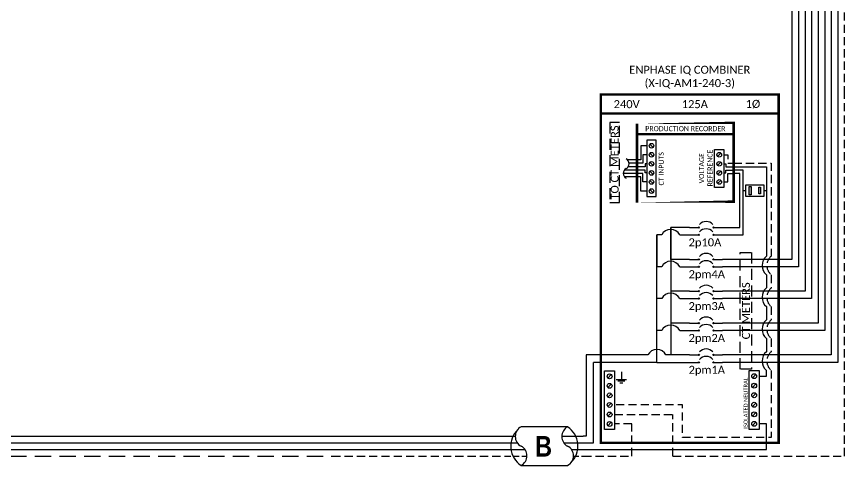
# Model space of a CAD drawing. Header units: feet. Extents: x 13749 to 14348, y 15298 to 15875.
# Drawn here: x 13968.1 to 14346.2, y 15327.9 to 15533 of the extents above; entities that cross this region are included whole.
import ezdxf

# ---------------------------------------------------------------- set-up
doc = ezdxf.new("R2010")
doc.units = ezdxf.units.FT
doc.header["$MEASUREMENT"] = 0
doc.linetypes.add('DASHED', pattern=[0.75, 0.5, -0.25])
doc.linetypes.add('HIDDEN', pattern=[0.375, 0.25, -0.125])
for name, color, linetype in [('E - MODULE', 7, 'Continuous'), ('ONE LINE BLOCKS', 7, 'Continuous'), ('TABLES', 7, 'Continuous'), ('TEXT', 7, 'Continuous'), ('Z - TITLEBLOCK TXT', 7, 'Continuous')]:
    doc.layers.add(name, color=color, linetype=linetype)
doc.styles.add('ONE LINE TXT', font='techb___.ttf')
doc.styles.get("Standard").update_dxf_attribs({"font": 'calibri.ttf'})

# ---------------------------------------------------------------- blocks, each defined once
blk = doc.blocks.new('*U14')
at = {"color": 7, "linetype": 'Continuous'}
for p, q in [((-7.14273261753624, 13.31379698112505), (-28.38670308841029, 13.31379698112505)), ((-28.38670308841029, -4.313796981125051), (-7.14273261753624, -4.313796981125051))]:
    blk.add_line(p, q, dxfattribs=at)
at = {"color": 7}
for p, q in [((-35.52943570594744, 8.999999999996362), (-31.05138576750414, 8.999999999996362)), ((-9.807415296628278, 8.999999999996362), (9.094947017729282e-13, 8.999999999996362))]:
    blk.add_line(p, q, dxfattribs=at)
at = {"color": 10}
for p, q in [((-35.52943570594744, 5.999999999996362), (-30.11481272106539, 5.999999999992724)), ((-8.870842250205897, 5.999999999992724), (9.094947017729282e-13, 5.999999999992724))]:
    blk.add_line(p, q, dxfattribs=at)
at = {"color": 253}
for p, q in [((-35.52943570594744, 2.999999999996362), (-26.6585934557479, 2.999999999996362)), ((-5.414622984878406, 2.999999999996362), (9.094947017729282e-13, 2.999999999992724))]:
    blk.add_line(p, q, dxfattribs=at)
at = {"color": 92, "linetype": 'HIDDEN', "ltscale": 10}
for p, q in [((-4.478049938447839, -3.637978807091713e-12), (0, 0)), ((-35.52943570594744, -3.637978807091713e-12), (-25.72202040931734, -3.637978807091713e-12))]:
    blk.add_line(p, q, dxfattribs=at)
at = {"color": 7, "linetype": 'Continuous'}
for centre, start, end in [((-22.53670101713578, 4.499999999989086), 133.9732389627104, 236.4264841729064), ((-12.99273468881074, 4.499999999989086), 313.9732389627104, 56.4264841729064)]:
    blk.add_arc(centre, 10.57854155630173, start, end, dxfattribs=at)
at = {"linetype": 'Continuous'}
for centre, start, end in [((-26.07656823981961, 8.906898490567983), 117.6639225845625, 242.3360774153913), ((-4.832597768944652, 8.906898490546155), 117.6639225845625, 242.3360774153913), ((-30.69683793700187, 0.09310150943201734), 297.6639225845625, 62.33607741539132), ((-9.452867466132375, 0.09310150943201734), 297.6639225845625, 62.33607741539132)]:
    blk.add_arc(centre, 4.975688628201564, start, end, dxfattribs=at)
blk = doc.blocks.new('*U16')
at = {"color": 7}
blk.add_line((-79.14105710962394, 8.999999999996362), (0, 9), dxfattribs=at)
at = {"color": 10}
blk.add_line((-79.14105710962394, 5.999999999996362), (0, 6), dxfattribs=at)
at = {"color": 253}
blk.add_line((-79.14105710962394, 2.999999999996362), (0, 3), dxfattribs=at)
at = {"color": 92, "linetype": 'HIDDEN', "ltscale": 15}
blk.add_line((-79.14105710962394, -3.637978807091713e-12), (0, 0), dxfattribs=at)
blk = doc.blocks.new('*U21')
at = {"color": 7}
blk.add_line((-79.14105710962303, 8.999999999996362), (9.094947017729282e-13, 8.999999999996362), dxfattribs=at)
at = {"color": 10}
blk.add_line((-79.14105710962303, 5.999999999996362), (9.094947017729282e-13, 5.999999999996362), dxfattribs=at)
at = {"color": 253}
blk.add_line((-79.14105710962303, 2.999999999996362), (9.094947017729282e-13, 2.999999999996362), dxfattribs=at)
at = {"color": 92, "linetype": 'DASHED', "ltscale": 15}
blk.add_line((-79.14105710962303, -3.637978807091713e-12), (9.094947017729282e-13, -3.637978807091713e-12), dxfattribs=at)
blk = doc.blocks.new('*U18')
at = {"color": 7}
blk.add_line((-79.14105710962394, 9), (0, 9), dxfattribs=at)
at = {"color": 10}
blk.add_line((-79.14105710962394, 6), (0, 5.999999999947249), dxfattribs=at)
at = {"color": 253}
blk.add_line((-79.14105710962394, 3), (0, 3), dxfattribs=at)
at = {"color": 92, "linetype": 'DASHED', "ltscale": 15}
blk.add_line((-79.14105710962394, 0), (0, 0), dxfattribs=at)
blk = doc.blocks.new('ENPHASE COMBINER 4 CKT')
h = blk.add_hatch(color=1)
h.dxf.hatch_style = 1
h.paths.add_polyline_path([(80.12294439614925, 122.7809339345404), (80.89259607750864, 122.7809339345404), (80.89259607750864, 119.7035364200092), (80.12294439614925, 119.7035364200092)])
h.paths.add_polyline_path([(75.8433378523041, 123.1046861636169), (76.6129895336635, 123.1046861636169), (76.6129895336635, 119.3747755326003), (75.8433378523041, 119.3747755326003)])
at = {"layer": 'ONE LINE BLOCKS', "linetype": 'Continuous'}
h = blk.add_hatch(color=1, dxfattribs=at)
h.dxf.hatch_style = 1
edge = h.paths.add_edge_path()
edge.add_arc((52.79751627004589, 104.4065648462529), 0.2909504558996183, 0, 360)
h = blk.add_hatch(color=1, dxfattribs=at)
h.dxf.hatch_style = 1
edge = h.paths.add_edge_path()
edge.add_arc((59.47412558006181, 104.4065648462529), 0.2909504558996183, 0, 360)
h = blk.add_hatch(color=1, dxfattribs=at)
h.dxf.hatch_style = 1
edge = h.paths.add_edge_path()
edge.add_arc((52.79751627004589, 101.0276179600878), 0.2909504558996183, 0, 360)
h = blk.add_hatch(color=1, dxfattribs=at)
h.dxf.hatch_style = 1
edge = h.paths.add_edge_path()
edge.add_arc((59.47412558006181, 101.0276179600878), 0.2909504558996183, 0, 360)
h = blk.add_hatch(color=1, dxfattribs=at)
h.dxf.hatch_style = 1
edge = h.paths.add_edge_path()
edge.add_arc((52.79751627033693, 89.84624690518467), 0.2909504558996183, 0, 360)
h = blk.add_hatch(color=1, dxfattribs=at)
h.dxf.hatch_style = 1
edge = h.paths.add_edge_path()
edge.add_arc((59.4741255803383, 89.84624690518467), 0.2909504558996183, 0, 360)
h = blk.add_hatch(color=1, dxfattribs=at)
h.dxf.hatch_style = 1
edge = h.paths.add_edge_path()
edge.add_arc((52.79751627033693, 86.4673000190196), 0.2909504558996183, 0, 360)
h = blk.add_hatch(color=1, dxfattribs=at)
h.dxf.hatch_style = 1
edge = h.paths.add_edge_path()
edge.add_arc((59.4741255803383, 86.4673000190196), 0.2909504558996183, 0, 360)
h = blk.add_hatch(color=1, dxfattribs=at)
h.dxf.hatch_style = 1
edge = h.paths.add_edge_path()
edge.add_arc((52.79751627033693, 75.2859289642256), 0.2909504558996183, 0, 360)
h = blk.add_hatch(color=1, dxfattribs=at)
h.dxf.hatch_style = 1
edge = h.paths.add_edge_path()
edge.add_arc((52.79751627033693, 71.90698207806054), 0.2909504558996183, 0, 360)
h = blk.add_hatch(color=1, dxfattribs=at)
h.dxf.hatch_style = 1
edge = h.paths.add_edge_path()
edge.add_arc((59.4741255803383, 75.2859289642256), 0.2909504558996183, 0, 360)
h = blk.add_hatch(color=1, dxfattribs=at)
h.dxf.hatch_style = 1
edge = h.paths.add_edge_path()
edge.add_arc((59.4741255803383, 71.90698207806054), 0.2909504558996183, 0, 360)
h = blk.add_hatch(color=1, dxfattribs=at)
h.dxf.hatch_style = 1
edge = h.paths.add_edge_path()
edge.add_arc((52.79751627033693, 60.72561102326654), 0.2909504558996183, 0, 360)
h = blk.add_hatch(color=1, dxfattribs=at)
h.dxf.hatch_style = 1
edge = h.paths.add_edge_path()
edge.add_arc((59.4741255803383, 60.72561102326654), 0.2909504558996183, 0, 360)
h = blk.add_hatch(color=1, dxfattribs=at)
h.dxf.hatch_style = 1
edge = h.paths.add_edge_path()
edge.add_arc((52.79751627033693, 57.34666413710147), 0.2909504558996183, 0, 360)
h = blk.add_hatch(color=1, dxfattribs=at)
h.dxf.hatch_style = 1
edge = h.paths.add_edge_path()
edge.add_arc((59.4741255803383, 57.34666413710147), 0.2909504558996183, 0, 360)
h = blk.add_hatch(color=1, dxfattribs=at)
h.dxf.hatch_style = 1
edge = h.paths.add_edge_path()
edge.add_arc((52.79751627033693, 46.16529308230383), 0.2909504558996183, 0, 360)
h = blk.add_hatch(color=1, dxfattribs=at)
h.dxf.hatch_style = 1
edge = h.paths.add_edge_path()
edge.add_arc((59.4741255803383, 46.16529308230383), 0.2909504558996183, 0, 360)
h = blk.add_hatch(color=1, dxfattribs=at)
h.dxf.hatch_style = 1
edge = h.paths.add_edge_path()
edge.add_arc((52.79751627033693, 42.78634619613877), 0.2909504558996183, 0, 360)
h = blk.add_hatch(color=1, dxfattribs=at)
h.dxf.hatch_style = 1
edge = h.paths.add_edge_path()
edge.add_arc((59.4741255803383, 42.78634619613877), 0.2909504558996183, 0, 360)
at = {"color": 7, "linetype": 'Continuous'}
for p, q in [((95.28772529914477, 165.1621127721846), (95.28772529933485, 89.8462469047081)), ((101.2877252991441, 165.1621127721846), (101.287725299364, 75.2859289637563)), ((107.287725299145, 165.1621127721846), (107.2877252994076, 60.72561102280088)), ((113.2877252991457, 165.1621127721846), (113.2877252994513, 46.16529308224199)), ((39.94475083751604, 104.4065648463147), (39.94475083751604, 89.84624690518831)), ((39.94475083723955, 89.84624690495912), (39.94475083738507, 104.4065648459509)), ((48.60108009217947, 104.4065648462529), (39.94475083723955, 104.4065648462529)), ((39.94475083723955, 104.4065648462529), (39.94475083723955, 89.84624690512646)), ((48.60108009245596, 89.84624690502096), (39.94475083751604, 89.84624690502096)), ((39.94475083751604, 89.84624690502096), (39.94475083751604, 75.28592896389819)), ((39.94475083751604, 89.84624690518831), (39.94475083751604, 89.84624690502096)), ((39.94475083723955, 89.84624690512646), (39.94475083723955, 89.84624690495912)), ((95.28772529933485, 89.8462469047081), (63.67056175821926, 89.8462469046899)), ((48.60108009245596, 75.28592896389819), (39.94475083751604, 75.28592896389819)), ((39.94475083751604, 75.28592896389819), (39.94475083751604, 60.72561102277177)), ((101.287725299364, 75.28592896375994), (63.67056175821926, 75.28592896373084)), ((48.60108009245596, 60.72561102277177), (39.94475083751604, 60.72561102277177)), ((39.94475083751604, 60.72561102277177), (39.94475083751604, 46.16529308164536)), ((107.2877252994076, 60.72561102280451), (63.67056175821926, 60.72561102277177)), ((29.53408595873043, 46.16529308164536), (1.335770017059986, 46.16529308164536)), ((1.335770017059986, 46.16529308164536), (1.335770017089089, 8.999999999996362)), ((48.60108009245596, 46.16529308164536), (37.77298121034983, 46.16529308164536)), ((113.2877252994513, 46.16529308234021), (63.67056175821926, 46.16529308230383)), ((1.335770017089089, 8.999999999996362), (0, 8.999999999996362))]:
    blk.add_line(p, q, dxfattribs=at)
at = {"color": 10, "linetype": 'Continuous'}
for p, q in [((98.28772529914659, 165.1621127721846), (98.2877252993203, 86.46730001854303)), ((104.287725299145, 165.1621127721846), (104.287725299364, 71.90698207758032)), ((110.2877252991454, 165.1621127721846), (110.2877252993931, 57.3466641366249)), ((116.2877252991448, 165.1621127721846), (116.2877252994222, 42.78634619605509)), ((71.50443647209613, 118.7194143753768), (71.50443647209613, 129.0722025027208)), ((73.05310102897056, 101.0276179600878), (73.05310102897056, 130.6208670596025)), ((33.65353358458378, 86.4673000188559), (33.65353358458378, 101.0276179599823)), ((35.82530321166269, 101.0276179601497), (33.65353358458378, 101.0276179601497)), ((33.65353358445282, 101.0276179601533), (33.6535335843073, 86.46730001879405)), ((33.6535335843073, 86.4673000189614), (33.6535335843073, 101.0276179600878)), ((44.0641984630056, 101.0276179600878), (48.60108009217947, 101.0276179600878)), ((63.67056175794278, 101.0276179600878), (73.05310102897056, 101.0276179600878)), ((33.65353358458378, 71.90698207773312), (33.65353358458378, 86.4673000188559)), ((35.82530321166269, 86.4673000188559), (33.65353358458378, 86.4673000188559)), ((44.06419846328208, 86.4673000188559), (48.60108009245596, 86.4673000188559)), ((98.2877252993203, 86.46730001853939), (63.67056175821926, 86.46730001852484)), ((33.65353358458378, 57.34666413660671), (33.65353358458378, 71.90698207773312)), ((35.82530321166269, 71.90698207773312), (33.65353358458378, 71.90698207773312)), ((44.06419846328208, 71.90698207773312), (48.60108009245596, 71.90698207773312)), ((104.287725299364, 71.90698207758032), (63.67056175821926, 71.90698207756577)), ((33.65353358458378, 42.78634619548029), (33.65353358458378, 57.34666413660671)), ((35.82530321166269, 57.34666413660671), (33.65353358458378, 57.34666413660671)), ((44.06419846328208, 57.34666413660671), (48.60108009245596, 57.34666413660671)), ((110.2877252993931, 57.3466641366249), (63.67056175821926, 57.34666413660671)), ((33.65353358458378, 42.78634619548029), (4.62992126334575, 42.78634619548029)), ((4.62992126334575, 5.999999999992724), (4.62992126334575, 42.78634619548029)), ((33.65353358458378, 42.78634619548029), (48.60108009245596, 42.78634619548029)), ((116.2877252994367, 42.78634619616059), (63.67056175821926, 42.78634619613877)), ((0, 5.999999999992724), (4.62992126334575, 5.999999999992724))]:
    blk.add_line(p, q, dxfattribs=at)
at = {"linetype": 'Continuous'}
for p, q in [((71.50443647209613, 104.4065648462529), (71.50443647209613, 129.0722025027208)), ((73.05310102897056, 121.2389651663871), (74.10974733570765, 121.2389651663871)), ((63.67056175794278, 104.4065648462529), (71.50443647209613, 104.4065648462529))]:
    blk.add_line(p, q, dxfattribs=at)
at = {"color": 253, "linetype": 'Continuous'}
for p, q in [((82.62618659410509, 121.2389651663871), (83.68283290084219, 121.2389651663871)), ((83.68283290084219, 82.78370206653562), (83.6828329009295, 76.77567919496141)), ((83.68283290104591, 68.22338412525642), (83.68283290113322, 62.21536125368948)), ((83.68283290084219, 53.66306618427552), (83.6828329009586, 47.65504331270131)), ((83.68283290111867, 14.70725924327053), (80.31544179387856, 14.70725924327053)), ((83.68283290113322, 2.999999999996362), (83.68283290113322, 14.6357923779542)), ((0, 2.999999999992724), (83.68283290113322, 2.999999999996362))]:
    blk.add_line(p, q, dxfattribs=at)
at = {"linetype": 'Continuous', "flags": 128}
for points in [[(29.00265750427207, 141.7425102627349), (26.32576006944873, 141.7425102627349), (26.32576006944873, 135.2668607309024), (20.16974067485717, 135.2668607309024)], [(29.00265750418475, 137.6035858927571), (27.26779325721145, 137.6035858927571), (27.26779325721145, 133.7181961738534), (20.9075920752075, 133.7181961738534)], [(29.0026575041411, 133.4646615231541), (28.20982644497417, 133.4646615231541), (28.20982644497417, 132.1695316168043), (20.54011548825656, 132.1695316168043)], [(29.00265750405379, 125.1868127834896), (27.26779325721145, 125.1868127834896), (27.26779325721145, 129.0722025027208), (18.25272111897357, 129.0722025027208)], [(29.00265750409744, 129.3257371533255), (28.20982644497417, 129.3257371533255), (28.20982644497417, 130.6208670596025), (18.78640186149278, 130.6208670596025)], [(64.27149907180865, 125.1868127834896), (66.00636331865098, 125.1868127834896), (66.00636331865098, 129.0722025027208), (68.70101898282883, 129.0722025027208)], [(71.50443647209613, 129.0722025027208), (68.70101898287248, 129.0722025027208)], [(29.00265750396647, 121.0478884135737), (26.32576006944873, 121.0478884136137), (26.32576006944873, 127.5235379458391), (18.80066217720741, 127.5235379458391)]]:
    blk.add_lwpolyline(points, dxfattribs=at)
at = {"color": 253, "linetype": 'Continuous', "flags": 128}
for points in [[(64.27149907172134, 133.4646615231541), (65.06433013088827, 133.4646615231541), (65.06433013088827, 132.1695316168043), (68.70101898282883, 132.1695316168043)], [(68.70101898287248, 132.1695316168043), (83.68283290084219, 132.1695316168043), (83.68283290084219, 91.33599713600051)], [(80.31544179387856, 36.45962486734788), (83.68283290113322, 36.45962486734788), (83.68283290113322, 39.10274824293811)]]:
    blk.add_lwpolyline(points, dxfattribs=at)
at = {"color": 10, "linetype": 'Continuous', "flags": 128}
for points in [[(64.27149907176499, 129.3257371533255), (65.06433013088827, 129.3257371533255), (65.06433013088827, 130.6208670596025), (68.70101898282883, 130.6208670596025)], [(73.05310102897056, 130.6208670596025), (68.70101898287248, 130.6208670596025)]]:
    blk.add_lwpolyline(points, dxfattribs=at)
at = {"color": 1}
for points in [[(82.62618659410509, 123.7660828801781), (74.10974733570765, 123.7660828801781), (74.10974733570765, 118.7118474525996), (82.62618659410509, 118.7118474525996)], [(75.8433378523041, 123.1046861636169), (76.6129895336635, 123.1046861636169), (76.6129895336635, 119.3747755326003), (75.8433378523041, 119.3747755326003)], [(80.12294439614925, 122.7809339345404), (80.89259607750864, 122.7809339345404), (80.89259607750864, 119.7035364200092), (80.12294439614925, 119.7035364200092)]]:
    blk.add_lwpolyline(points, close=True, dxfattribs=at)
at = {"linetype": 'Continuous'}
for centre, start, end in [((18.43041443452239, 133.4880651943386), 297.6639225845164, 62.33607741548364), ((20.74054928311671, 129.0811667037706), 117.6639225845164, 242.3360774154836)]:
    blk.add_arc(centre, 2.487844314100782, start, end, dxfattribs=at)
at = {"color": 10, "linetype": 'Continuous'}
for centre in [(39.94475083751604, 98.86816737635309), (39.94475083751604, 84.30784943506296), (39.94475083751604, 69.74753149393655), (39.94475083751604, 55.18721355281014)]:
    blk.add_arc(centre, 4.651137018526943, 27.66392258451638, 152.3360774154836, dxfattribs=at)
at = {"color": 253, "linetype": 'Continuous'}
for centre in [(87.26098080087104, 87.05984960126443), (87.26098080087104, 72.4995316601453), (87.26098080087104, 57.93921371869874), (87.26098080090014, 43.37889577788519)]:
    blk.add_arc(centre, 5.575713419222151, 129.9215498685239, 230.0784501314761, dxfattribs=at)
at = {"color": 7, "linetype": 'Continuous'}
blk.add_arc((33.65353358458378, 44.00584249801614), 4.651137018526943, 27.66392258451638, 152.3360774154836, dxfattribs=at)
at = {"layer": 'E - MODULE', "color": 10, "linetype": 'DASHED', "ltscale": 10}
for points in [[(16.53566520762979, 115.7593352005133), (16.53566520762979, 152.358845447925), (12.0960820659966, 152.358845447925), (12.0960820659966, 115.7593352005133)], [(71.71861526661087, 39.69672696405542), (71.71861526661087, 92.9358661367769), (76.90218559280038, 92.9358661367769), (76.90218559280038, 39.69672696405542)]]:
    blk.add_lwpolyline(points, close=True, dxfattribs=at)
at = {"layer": 'ONE LINE BLOCKS', "lineweight": 50}
for p, q in [((8.036370043104398, 156.4590646480101), (89.28772529914568, 156.4590646480101)), ((24.57313759301906, 147.0860507033321), (68.70101898285793, 147.0860507033722))]:
    blk.add_line(p, q, dxfattribs=at)
for points, const_width in [([(8.036370043409988, 6.005810639115225), (8.036370043104398, 165.1621127732869), (89.28772529914568, 165.1621127732869), (89.28772529945127, 6.005810639115225)], 1.185332763664635), ([(68.70101898288704, 116.2091453192625), (68.70101898285793, 152.1987752751666), (24.5731375930045, 152.198775275232), (24.57313759304816, 116.2091453193279)], 1.127694050973034)]:
    blk.add_lwpolyline(points, close=True, dxfattribs=dict(at, const_width=const_width))
at = {"layer": 'TEXT', "color": 92, "linetype": 'HIDDEN', "ltscale": 15}
for p, q in [((119.2877252994513, 3.892637323588133e-10), (119.2877252991448, 165.1621127721846)), ((85.8579750090721, 82.78370206653562), (85.85797500918852, 76.77567919496141)), ((85.85797500927583, 68.22338412525642), (85.85797500939225, 62.21536125368948)), ((85.85797500910121, 53.66306618427552), (85.85797500921763, 47.65504331270131)), ((14.30860661939369, 18.9855455710458), (40.9861538932746, 18.98554557104944)), ((40.9861538932746, 0), (40.9861538932746, 18.9855455710458)), ((22.14187300650519, 14.63507244607899), (14.30860661939369, 14.63507244607899)), ((22.14187300650519, 0), (22.14187300650519, 14.63507244607899)), ((0, 0), (22.14187300650519, 0)), ((40.9861538932746, 0), (119.2877252994513, 0))]:
    blk.add_line(p, q, dxfattribs=at)
at = {"layer": 'TEXT', "color": 92, "linetype": 'HIDDEN', "ltscale": 15, "flags": 128}
for points in [[(64.27149907180865, 137.603585892859), (66.00636331865098, 137.603585892859), (66.00636331865098, 133.7181961736278), (68.70101898282883, 133.7181961736278)], [(68.70101898287248, 133.7181961736278), (85.85797500908666, 133.7181961736242), (85.85797500908666, 91.33599713598596)], [(85.85797500939225, 39.10274824291264), (85.85797500936314, 8.518736889353022), (45.33662701808498, 8.518736889353022), (45.33662701808498, 23.33601869584891), (14.30860661939369, 23.33601869584891)]]:
    blk.add_lwpolyline(points, dxfattribs=at)
at = {"layer": 'TEXT', "color": 92, "flags": 128}
for points in [[(17.40091172550456, 38.50128036672686), (17.39694133991725, 34.99799509015429)], [(15.05590299883625, 34.99799509015429), (19.73797968117287, 34.99799509015429)], [(18.92656458439888, 34.1305662598752), (15.86731809552293, 34.1305662598752)], [(18.11514948771219, 33.26313742927596), (16.67873319223872, 33.26313742927596)]]:
    blk.add_lwpolyline(points, dxfattribs=at)
at = {"layer": 'TEXT', "color": 92, "linetype": 'HIDDEN', "ltscale": 15}
for centre in [(89.43612290913006, 87.05984960126443), (89.43612290913006, 72.4995316601453), (89.43612290913006, 57.93921371869874), (89.43612290913006, 43.37889577788519)]:
    blk.add_arc(centre, 5.575713419222151, 129.9215498685239, 230.0784501314761, dxfattribs=at)
at = {"layer": 'Z - TITLEBLOCK TXT', "color": 1, "linetype": 'Continuous'}
for p, q in [((33.32065006873745, 144.2126100572386), (29.00265750431572, 144.2126100569913)), ((29.00265750431572, 144.2126100569913), (29.00265750393737, 118.5777886193537)), ((33.32065006843186, 118.5777886191281), (33.32065006873745, 144.2126100572386)), ((59.95350650716864, 140.0736856874064), (64.27149907159037, 140.073685687159)), ((59.95350650738692, 122.7167129889604), (59.95350650716864, 140.0736856874064)), ((64.27149907159037, 140.073685687159), (64.27149907188141, 122.7167129891859)), ((64.27149907188141, 122.7167129891859), (59.95350650738692, 122.7167129889604)), ((29.00265750393737, 118.5777886193537), (33.32065006843186, 118.5777886191281)), ((9.769912763993489, 12.03872087958734), (9.769912763993489, 38.98378963707364)), ((9.769912763993489, 38.98378963707364), (14.30860661939369, 38.98378963707364)), ((14.30860661939369, 38.98378963707364), (14.30860661939369, 12.03872087958734)), ((75.77674793859478, 12.11090767685164), (75.77674793859478, 39.05597643359215)), ((75.77674793859478, 39.05597643359215), (80.31544179387856, 39.05597643359215)), ((80.31544179387856, 39.05597643359215), (80.31544179387856, 12.11090767685164)), ((14.30860661939369, 12.03872087958734), (9.769912763993489, 12.03872087958734)), ((80.31544179387856, 12.11090767685164), (75.77674793859478, 12.11090767685164))]:
    blk.add_line(p, q, dxfattribs=at)
at = {"layer": 'Z - TITLEBLOCK TXT', "color": 4, "linetype": 'Continuous'}
for p, q in [((31.90943707322003, 140.9947269759905), (30.41387049955665, 142.4902935494792)), ((31.90943707322003, 136.8558026061219), (30.41387049955665, 138.3513691796106)), ((61.3647195026424, 136.8558026061219), (62.86028607630578, 138.3513691796106)), ((31.90943707310362, 132.7168782362787), (30.41387049960031, 134.2124448097893)), ((61.36471950275882, 132.7168782362787), (62.86028607626213, 134.2124448097893)), ((31.90943707314727, 128.5779538664501), (30.41387049961486, 130.0735204402008)), ((61.36471950271516, 128.5779538664501), (62.86028607624758, 130.0735204402008)), ((31.90943707319093, 124.4390294966288), (30.41387049949844, 125.9345960703577)), ((61.36471950267151, 124.4390294966288), (62.86028607636399, 125.9345960703577)), ((31.90943707319093, 120.3001051267529), (30.41387049949844, 121.7956717004818)), ((12.82526368752588, 37.17344206615235), (11.25325569603592, 35.60143407451687)), ((78.83209886209806, 37.245628863413), (77.26009087063721, 35.67362087177753)), ((12.82526368752588, 32.82296894135288), (11.25325569603592, 31.25096094988112)), ((78.83209886201075, 32.89515573852987), (77.2600908705499, 31.32314774689439)), ((12.82526368752588, 28.47249581638607), (11.25325569603592, 26.90048782491431)), ((78.83209886201075, 28.54468261356305), (77.2600908705499, 26.97267462209129)), ((12.82526368752588, 24.12202269174668), (11.25325569603592, 22.55001470027491)), ((78.83209886201075, 24.19420948875995), (77.2600908705499, 22.62220149712448)), ((12.82526368752588, 19.77154956678351), (11.25325569603592, 18.1995415753081)), ((78.83209886201075, 19.84373636379678), (77.2600908705499, 18.27172837248872)), ((12.82526368752588, 15.42107644214411), (11.25325569603592, 13.84906845050864)), ((78.83209886201075, 15.49326323899368), (77.2600908705499, 13.92125524752191))]:
    blk.add_line(p, q, dxfattribs=at)
at = {"layer": 'Z - TITLEBLOCK TXT', "color": 1, "linetype": 'Continuous', "flags": 128}
for points in [[(48.60108009217947, 104.4065648462529), (52.79751627004589, 104.4065648462529)], [(48.60108009217947, 104.4065648462529), (52.79751627004589, 104.4065648462529)], [(59.47412558006181, 104.4065648462529), (63.67056175794278, 104.4065648462529)], [(48.60108009217947, 101.0276179600878), (52.79751627004589, 101.0276179600878)], [(48.60108009217947, 101.0276179600878), (52.79751627004589, 101.0276179600878)], [(59.47412558006181, 101.0276179600878), (63.67056175794278, 101.0276179600878)], [(48.60108009245596, 89.84624690518467), (52.79751627033693, 89.84624690518467)], [(48.60108009245596, 89.84624690518467), (52.79751627033693, 89.84624690518467)], [(59.4741255803383, 89.84624690518467), (63.67056175821926, 89.84624690518467)], [(48.60108009245596, 86.4673000190196), (52.79751627033693, 86.4673000190196)], [(48.60108009245596, 86.4673000190196), (52.79751627033693, 86.4673000190196)], [(59.4741255803383, 86.4673000190196), (63.67056175821926, 86.4673000190196)], [(48.60108009245596, 75.2859289642256), (52.79751627033693, 75.2859289642256)], [(48.60108009245596, 75.2859289642256), (52.79751627033693, 75.2859289642256)], [(48.60108009245596, 71.90698207806054), (52.79751627033693, 71.90698207806054)], [(48.60108009245596, 71.90698207806054), (52.79751627033693, 71.90698207806054)], [(59.4741255803383, 75.2859289642256), (63.67056175821926, 75.2859289642256)], [(59.4741255803383, 71.90698207806054), (63.67056175821926, 71.90698207806054)], [(48.60108009245596, 60.72561102326654), (52.79751627033693, 60.72561102326654)], [(48.60108009245596, 60.72561102326654), (52.79751627033693, 60.72561102326654)], [(59.4741255803383, 60.72561102326654), (63.67056175821926, 60.72561102326654)], [(48.60108009245596, 57.34666413710147), (52.79751627033693, 57.34666413710147)], [(48.60108009245596, 57.34666413710147), (52.79751627033693, 57.34666413710147)], [(59.4741255803383, 57.34666413710147), (63.67056175821926, 57.34666413710147)], [(48.60108009245596, 46.16529308230383), (52.79751627033693, 46.16529308230383)], [(48.60108009245596, 46.16529308230383), (52.79751627033693, 46.16529308230383)], [(59.4741255803383, 46.16529308230383), (63.67056175821926, 46.16529308230383)], [(48.60108009245596, 42.78634619613877), (52.79751627033693, 42.78634619613877)], [(48.60108009245596, 42.78634619613877), (52.79751627033693, 42.78634619613877)], [(59.4741255803383, 42.78634619613877), (63.67056175821926, 42.78634619613877)]]:
    blk.add_lwpolyline(points, dxfattribs=at)
at = {"layer": 'Z - TITLEBLOCK TXT', "color": 4, "linetype": 'Continuous'}
for centre, radius in [((31.16165378649021, 141.7425102626257), 1.05752526602515), ((31.16165378649021, 137.6035858927571), 1.05752526602515), ((62.11250278937223, 137.6035858927571), 1.05752526602515), ((31.16165378634469, 133.4646615231541), 1.05752526602515), ((62.11250278951775, 133.4646615231541), 1.05752526602515), ((31.16165378638834, 129.3257371533255), 1.05752526602515), ((62.11250278947409, 129.3257371533255), 1.05752526602515), ((31.161653786432, 125.1868127835041), 1.05752526602515), ((62.11250278943044, 125.1868127835041), 1.05752526602515), ((31.161653786432, 121.0478884136282), 1.05752526602515), ((12.0392596917809, 36.38743807058199), 1.111577510887078), ((78.04609486626578, 36.45962486734788), 1.111577510887078), ((12.0392596917809, 32.03696494561518), 1.111577510887078), ((78.04609486620757, 32.10915174246475), 1.111577510887078), ((12.0392596917809, 27.68649182081208), 1.111577510887078), ((78.04609486620757, 27.75867861782899), 1.111577510887078), ((12.0392596917809, 23.33601869584891), 1.111577510887078), ((78.04609486620757, 23.40820549286218), 1.111577510887078), ((12.0392596917809, 18.9855455710458), 1.111577510887078), ((78.04609486620757, 19.05773236822279), 1.111577510887078), ((12.0392596917809, 14.63507244607899), 1.111577510887078), ((78.04609486620757, 14.70725924325598), 1.111577510887078)]:
    blk.add_circle(centre, radius, dxfattribs=at)
at = {"layer": 'Z - TITLEBLOCK TXT', "color": 1, "linetype": 'Continuous'}
for centre in [(52.79751627004589, 104.4065648462529), (59.47412558006181, 104.4065648462529), (52.79751627004589, 101.0276179600878), (59.47412558006181, 101.0276179600878), (52.79751627033693, 89.84624690518467), (59.4741255803383, 89.84624690518467), (52.79751627033693, 86.4673000190196), (59.4741255803383, 86.4673000190196), (52.79751627033693, 75.2859289642256), (52.79751627033693, 71.90698207806054), (59.4741255803383, 75.2859289642256), (59.4741255803383, 71.90698207806054), (52.79751627033693, 60.72561102326654), (59.4741255803383, 60.72561102326654), (52.79751627033693, 57.34666413710147), (59.4741255803383, 57.34666413710147), (52.79751627033693, 46.16529308230383), (59.4741255803383, 46.16529308230383), (52.79751627033693, 42.78634619613877), (59.4741255803383, 42.78634619613877)]:
    blk.add_circle(centre, 0.2909504558996183, dxfattribs=at)
for centre in [(56.13582092506113, 103.2130767239723), (56.13582092506113, 99.83412983780727), (56.13582092533761, 88.65275878290777), (56.13582092533761, 85.2738118967427), (56.13582092533761, 74.09244084194506), (56.13582092533761, 70.71349395578), (56.13582092533761, 59.53212290098236), (56.13582092533761, 56.15317601481729), (56.13582092533761, 44.97180496002329), (56.13582092533761, 41.59285807385822)]:
    blk.add_arc(centre, 3.932007672516098, 40.33920141253631, 139.6607985874637, dxfattribs=at)
at = {"color": 1, "char_height": 3.65759824216516, "attachment_point": 5}
for s, width, insert, rotation in [('TO CT METERS', 50.82710468216652, (14.36856418893149, 134.0678060713653), 90.00000000000003), ('CT METERS', 34.0747479314325, (74.31659243967442, 66.31629655041615), 90)]:
    blk.add_mtext_dynamic_manual_height_columns(s, width=width, gutter_width=7.170123602891181, heights=[0], dxfattribs=dict(at, insert=insert, rotation=rotation))
at = {"layer": 'TABLES', "color": 1, "linetype": 'Continuous'}
for s, p in [('2p10A', (48.10475410314393, 95.79182649393988)), ('2pm4A', (48.10475410343497, 81.23150855287167)), ('2pm3A', (48.10475410343497, 66.6711906119126)), ('2pm2A', (48.10475410343497, 52.11087267094626)), ('2pm1A', (48.10475410343497, 37.5505547299872))]:
    blk.add_text(s, height=3.657598242165161, dxfattribs=at).set_placement(p)
at = {"layer": 'TABLES', "color": 4, "linetype": 'Continuous'}
blk.add_text('ISOLATED NEUTRAL', height=1.874334766554741, rotation=90, dxfattribs=at).set_placement((75.12021464415011, 12.47175576800873))
at = {"layer": 'TEXT', "color": 1}
blk.add_text('CT INPUTS ', height=2.304286892564051, rotation=90, dxfattribs=at).set_placement((36.78748457389884, 123.5936897276042))
at = {"layer": 'TEXT', "color": 1, "attachment_point": 5}
for s, width, gutter_width, insert, char_height in [('ENPHASE IQ COMBINER\\P(X-IQ-AM1-240-3)', 82.89894659986845, 7.170123602891181, (48.66204767112504, 173.0081823751207), 3.65759824216516), ('240V', 0.1480620958035672, 0.75, (19.82731099474768, 160.7152042070811), 3.65759824216516), ('125A', 0.1480620958035672, 0.75, (50.95377607138653, 160.7152042070811), 3.65759824216516), ('1Ø', 0.1480620958035672, 0.75, (77.4967843475024, 160.7152042070811), 3.65759824216516), ('PRODUCTION RECORDER', 50.82710468216652, 7.170123602891181, (46.6370782879676, 149.5215282520294), 2.304286892564051)]:
    blk.add_mtext_dynamic_manual_height_columns(s, width=width, gutter_width=gutter_width, heights=[0], dxfattribs=dict(at, insert=insert, char_height=char_height))
at = {"layer": 'TEXT', "color": 1, "insert": (59.0625656159682, 130.2272184328467), "char_height": 2.304286892564051, "width": 2.36100780068864, "attachment_point": 7, "rotation": 90.00000000000001}
blk.add_mtext('\\pi-5.6544;VOLTAGE\\P\\pi-7.0609;REFERENCE', dxfattribs=at)

msp = doc.modelspace()

# ---------------------------------------------------------------- linework, layer by layer
at = {"color": 10, "linetype": 'Continuous'}
for p, q in [((14343.24561530943, 15843.64306715703), (14343.24561531021, 15497.38166086224)), ((14337.24561530943, 15839.29278294058), (14337.24561531021, 15497.38166086224)), ((14331.24561530942, 15834.94249872419), (14331.24561531021, 15497.38166086224)), ((14325.24561530948, 15830.59221450775), (14325.24561531021, 15497.38166086224))]:
    msp.add_line(p, q, dxfattribs=at)
at = {"color": 7, "linetype": 'Continuous'}
for p, q in [((14340.24561530933, 15841.46792504883), (14340.24561531021, 15497.38166086224)), ((14334.24561530936, 15837.11764083237), (14334.24561531021, 15497.38166086224)), ((14328.24561530939, 15832.76735661598), (14328.24561531021, 15497.38166086224)), ((14322.24561530938, 15828.41707239953), (14322.24561531021, 15497.38166086224))]:
    msp.add_line(p, q, dxfattribs=at)
at = {"layer": 'TEXT', "color": 92, "linetype": 'HIDDEN', "ltscale": 15}
msp.add_line((14346.24561531021, 15497.38166086224), (14346.24561530957, 15845.81820926523), dxfattribs=at)

# ---------------------------------------------------------------- block references
at = {"color": 7}
for name, p in [('ENPHASE COMBINER 4 CKT', (14226.95789001107, 15332.21954809006)), ('*U14', (14226.95789001107, 15332.21954808895)), ('*U21', (14033.14634008587, 15332.21954808894)), ('*U18', (14112.28739719549, 15332.21954808894)), ('*U16', (14191.42845430512, 15332.21954808895))]:
    msp.add_blockref(name, p, dxfattribs=at)

# ---------------------------------------------------------------- texts
at = {"color": 1, "linetype": 'Continuous', "insert": (14204.94346048975, 15341.35018855588), "char_height": 9.383282677011772, "attachment_point": 1, "style": 'ONE LINE TXT'}
msp.add_mtext_dynamic_manual_height_columns('{\\W1;\\C256;B}', width=0.138532783265864, gutter_width=2.131672445536665, heights=[0], dxfattribs=at)

doc.saveas('drawing.dxf')
